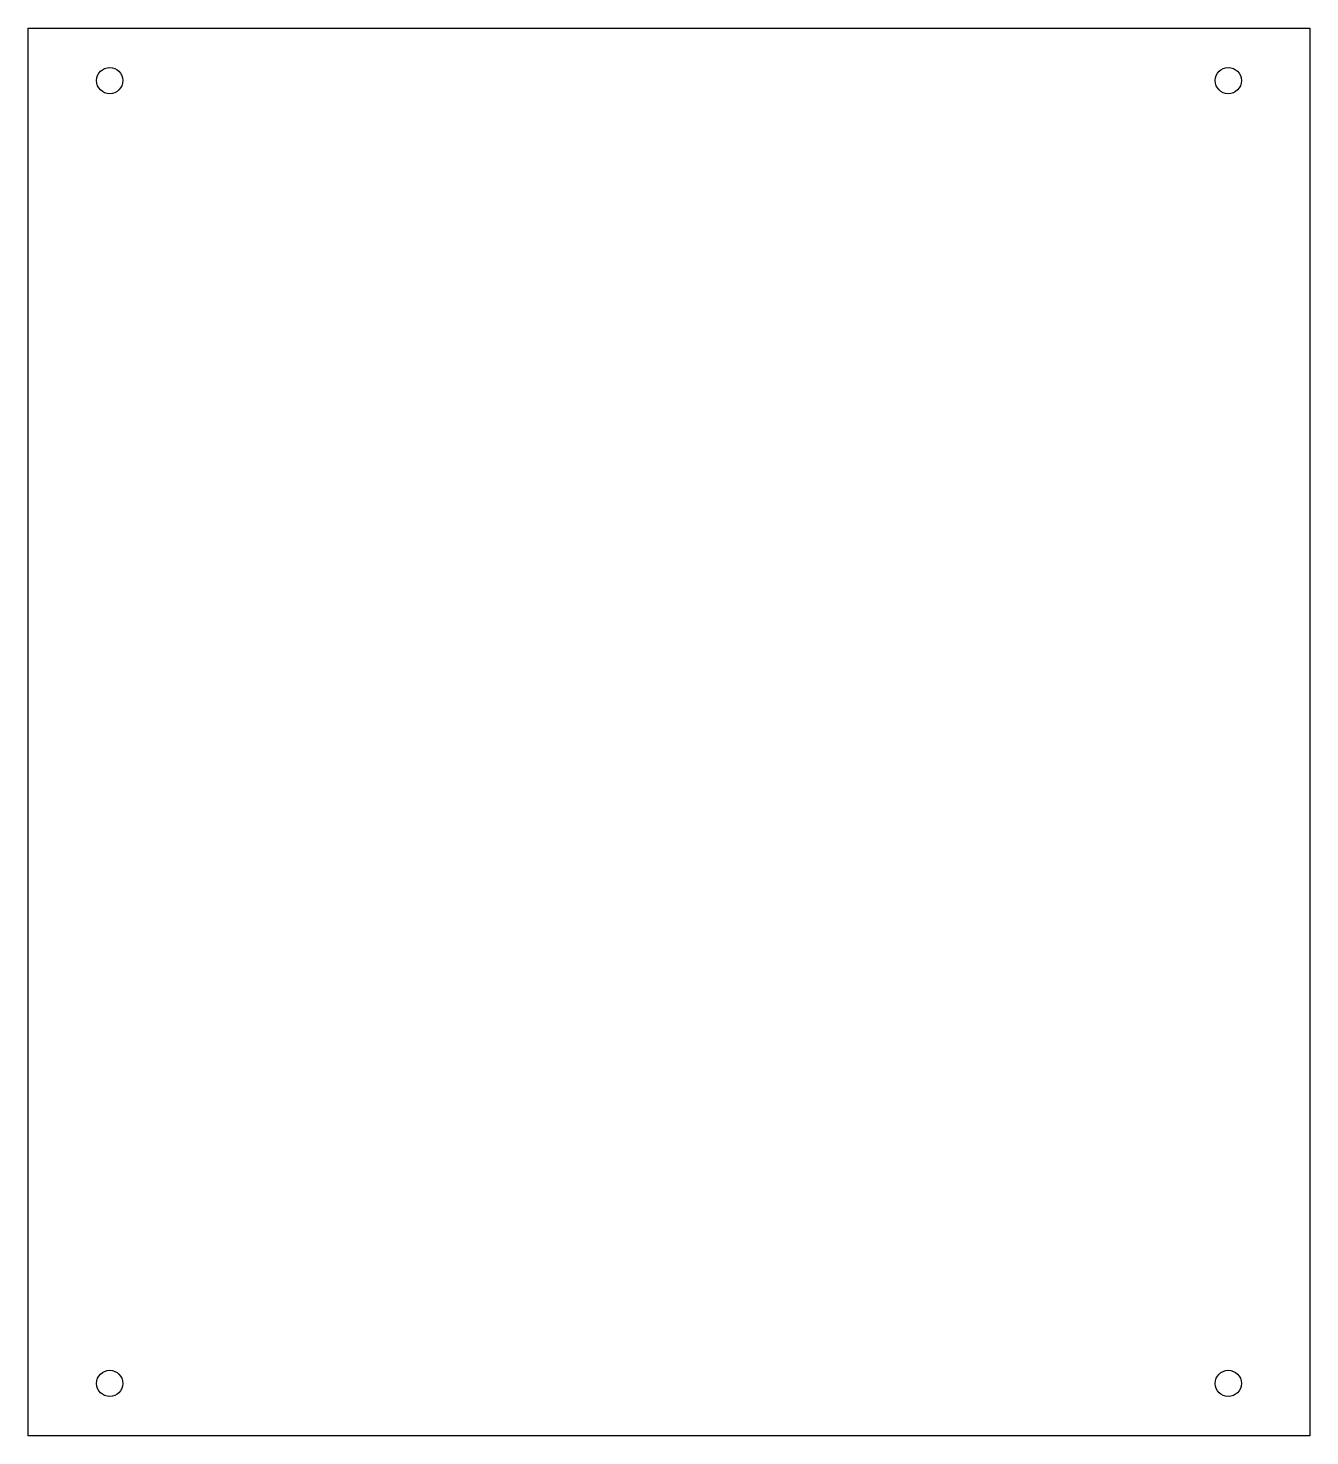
# Model space of a CAD drawing. Header units: millimetres. Extents: x 0 to 220, y 0 to 242.
import ezdxf

# ---------------------------------------------------------------- set-up
doc = ezdxf.new("R2010")
doc.units = ezdxf.units.MM

msp = doc.modelspace()

# ---------------------------------------------------------------- linework, layer by layer
for p, q in [((0, 0), (0, 241.65)), ((0, 241.65), (220, 241.65)), ((220, 241.65), (220, 0)), ((220, 0), (0, 0))]:
    msp.add_line(p, q)
for centre in [(14, 232.65), (206, 232.65), (14, 9), (206, 9)]:
    msp.add_circle(centre, 2.25)

doc.saveas('drawing.dxf')
